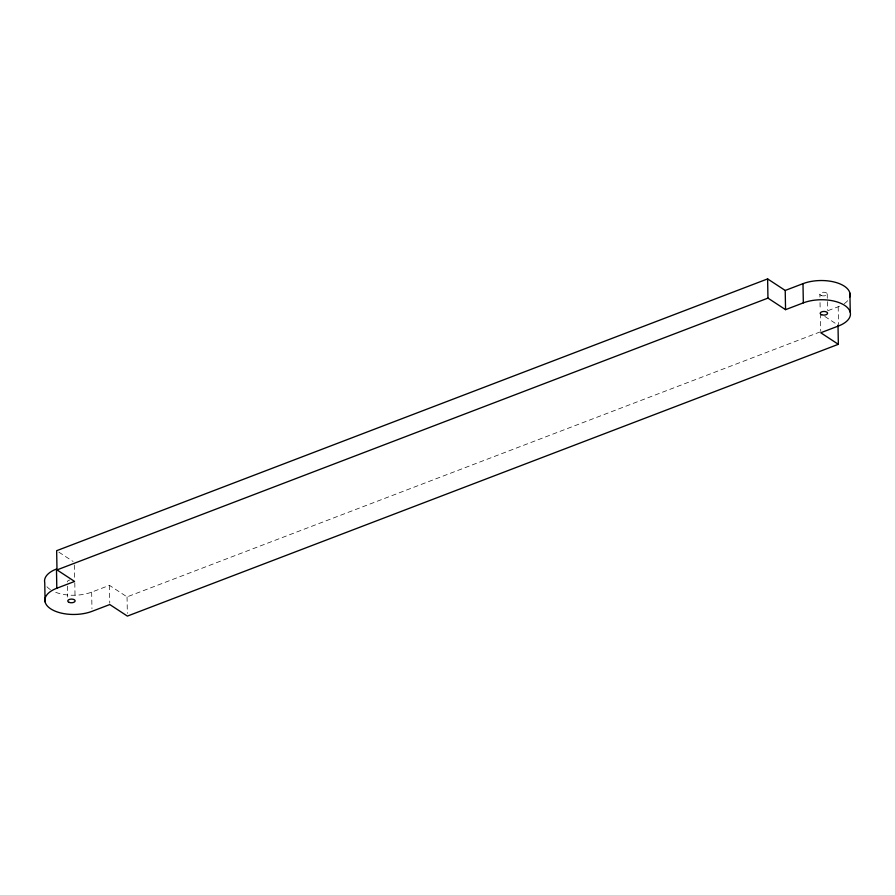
<?xml version="1.0" encoding="UTF-8"?>
<svg xmlns="http://www.w3.org/2000/svg" width="895" height="895" viewBox="0 0 895 895"><rect width="100%" height="100%" fill="white"/><g stroke="black" fill="none" stroke-linecap="round" stroke-linejoin="round"><path stroke-width="0.67" stroke-dasharray="4.47 3.36" d="M55.736 592.322A29.524 14.667 -1 0 0 91.67 592.132L109.447 585.341L127.045 596.887L819.753 332.079M828.032 310.643L838.19 306.761A29.524 14.667 -1 0 0 841.68 305.195M824.821 316.438L836.914 324.382M58.846 552.137L73.144 561.512M838.19 306.761L838.503 324.594M827.215 293.817L827.506 310.285M820.413 313.552L820.726 331.385M819.887 294.332L819.932 297.084M820.033 302.566L820.156 309.424M127.045 596.887L127.336 613.355M109.447 585.341L109.761 603.174M91.67 592.132L91.961 608.6M74.8 582.824L75.068 597.916M74.296 564.98L74.531 578.707M67.517 586.091L67.707 597.066M50.377 589.637A29.524 14.667 -1 0 1 46.629 586.348M847.677 300.675A29.524 14.667 -1 0 1 843.728 304.02M67.449 581.974A3.692 1.835 -1 0 1 69.754 580.027M821.263 295.54A3.692 1.835 -1 0 0 827.204 294.298A3.692 1.835 -1 0 0 822.192 292.385A3.692 1.835 -1 0 0 821.263 295.54"/><path stroke-width="1.34" d="M849.791 296.972A29.524 14.667 -1 0 0 835.751 282.417A29.524 14.667 -1 0 0 802.994 283.659L785.217 290.45L767.619 278.904L56.653 550.693L56.989 569.902L74.587 581.448L56.81 588.239A29.524 14.667 -1 0 0 50.713 608.846A29.524 14.667 -1 0 0 92.006 611.341L109.783 604.55L127.381 616.096L838.346 344.306L838.011 325.098M56.989 569.902L767.955 298.113L785.553 309.659L803.33 302.868A29.524 14.667 -1 0 1 844.623 305.363A29.524 14.667 -1 0 1 838.525 325.97L820.749 332.761L838.346 344.306M849.914 293.135L850.25 312.344M802.994 283.659L803.33 302.868M785.217 290.45L785.553 309.659M767.619 278.904L767.955 298.113M56.81 588.239L56.474 569.03A29.524 14.667 -1 0 0 44.75 582.656L45.086 601.865M821.599 314.749A3.692 1.835 -1 0 0 827.539 313.507A3.692 1.835 -1 0 0 822.527 311.594A3.692 1.835 -1 0 0 821.599 314.749M69.15 602.391A3.692 1.835 -1 0 0 75.102 601.149A3.692 1.835 -1 0 0 70.09 599.236A3.692 1.835 -1 0 0 69.15 602.391"/></g></svg>
